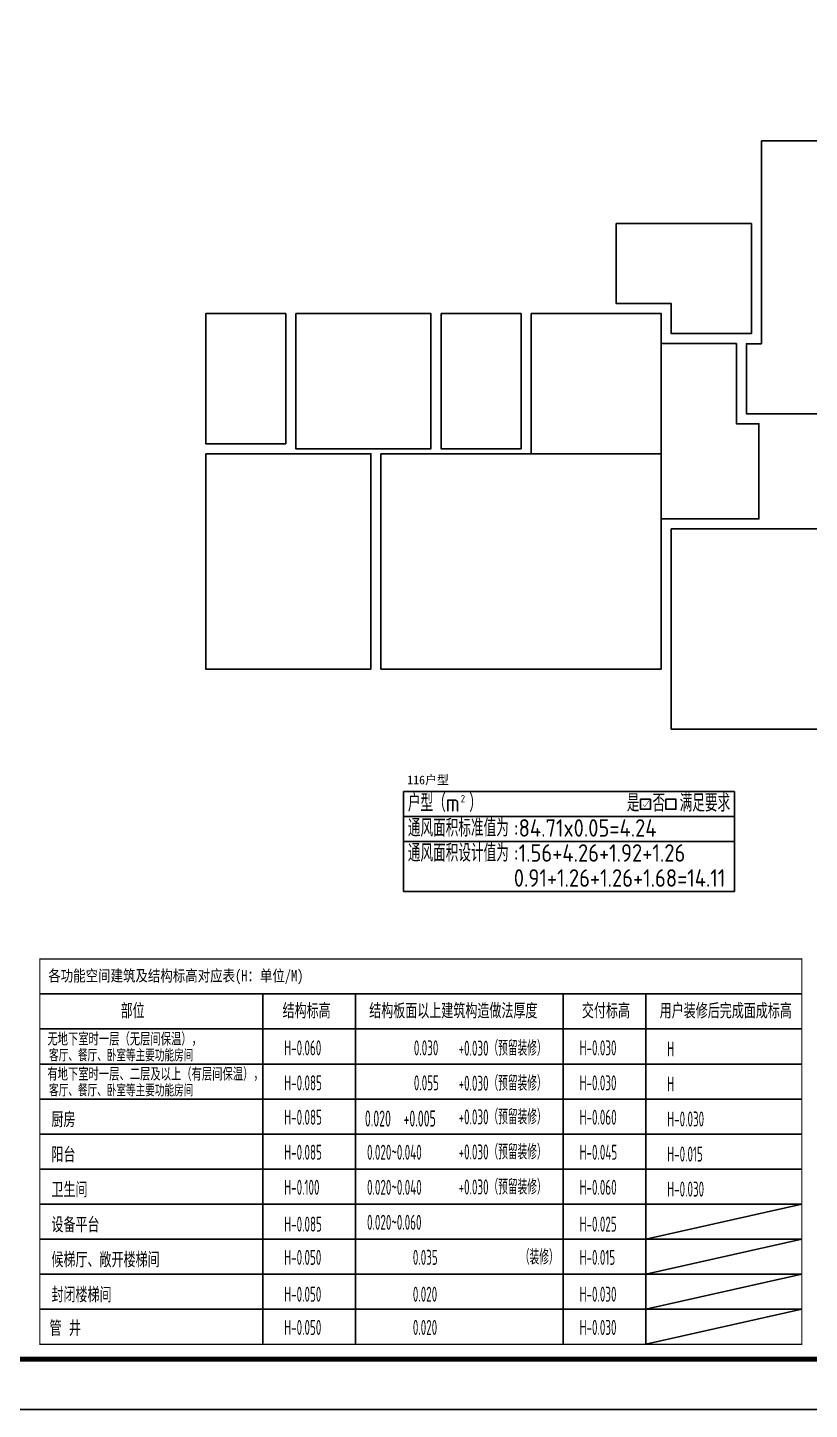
# Model space of a CAD drawing. Extents: x -518115 to 1124316, y -209821 to 1628073.
# Drawn here: x 868230 to 883842, y -206835 to -179229 of the extents above; entities that cross this region are included whole.
import ezdxf

# ---------------------------------------------------------------- set-up
doc = ezdxf.new("R2010")
doc.units = 0
doc.header["$LTSCALE"] = 1000
doc.header["$MEASUREMENT"] = 0
for name, color, linetype in [('AD-INDX', 43, 'Continuous'), ('C-Sheet-图框', 101, 'Continuous'), ('PUB_TEXT', 4, 'Continuous'), ('图框', 140, 'Continuous')]:
    doc.layers.add(name, color=color, linetype=linetype)
doc.layers.add('yichutu', color=7, linetype='Continuous', true_color=0xffffff, plot=False)
doc.layers.add('不打印-标记', color=10, linetype='Continuous', lineweight=9, plot=False)
doc.styles.get("Standard").update_dxf_attribs({"font": 'gbenor.shx', "bigfont": 'gbcbig.shx'})
doc.styles.add('宋体', font='', dxfattribs={"height": 50})
doc.styles.add('房间名称', font='TSSDENG', dxfattribs={"width": 0.8, "bigfont": 'HZTXT'})
doc.styles.add('黑体', font='')
doc.styles.get('宋体').set_extended_font_data('SimSun')
doc.styles.get('黑体').set_extended_font_data('SimHei')

# ---------------------------------------------------------------- blocks, each defined once
blk = doc.blocks.new('yct-841-594-84100-59399.9999999999-100-1000.0')
at = {"layer": 'yichutu', "color": 7, "true_color": 0xffffff}
blk.add_lwpolyline([(0, 0), (0, 59400), (84100, 59400), (84100, 0)], close=True, dxfattribs=at)
blk = doc.blocks.new('A$C78D13F63')
at = {"layer": 'C-Sheet-图框', "color": 0}
for p, q in [((52360, 7300), (67578, 7300)), ((56815, 7300), (56815, 300)), ((58665, 7300), (58665, 300)), ((62812, 7300), (62812, 300)), ((64465, 7300), (64465, 300)), ((52360, 6600), (67578, 6600)), ((52360, 5900), (67578, 5900)), ((52360, 5200), (67578, 5200)), ((52360, 4500), (67578, 4500)), ((52360, 3800), (67578, 3800)), ((52360, 3100), (67578, 3100)), ((52360, 2400), (67578, 2400)), ((52360, 1700), (67578, 1700)), ((52360, 1000), (67578, 1000))]:
    blk.add_line(p, q, dxfattribs=at)
at = {"layer": 'C-Sheet-图框', "color": 0, "const_width": 24}
blk.add_lwpolyline([(52360, 300), (52360, 8000), (67578, 8000), (67578, 300), (52360, 300)], dxfattribs=at)
at = {"layer": 'PUB_TEXT', "color": 251, "true_color": 0x636466}
for p, q in [((64465, 2400), (67578, 3100)), ((67578, 2400), (64465, 1700)), ((67578, 1700), (64465, 1000)), ((64465, 300), (67578, 1000))]:
    blk.add_line(p, q, dxfattribs=at)
at = {"layer": 'PUB_TEXT', "color": 2}
for s, height, style, width, p in [('各功能空间建筑及结构标高对应表(H：单位/M)', 227.85, '宋体', 0.8, (52528, 7551)), ('H-0.060', 300, '房间名称', 0.56, (57240, 6073)), ('H-0.030', 300, '房间名称', 0.56, (63139, 6073)), ('H-0.085', 300, '房间名称', 0.56, (57240, 5373)), ('H-0.030', 300, '房间名称', 0.56, (63139, 5373)), ('H-0.085', 300, '房间名称', 0.56, (57240, 4687)), ('H-0.060', 300, '房间名称', 0.56, (63139, 4687)), ('H-0.085', 300, '房间名称', 0.56, (57240, 3987)), ('H-0.045', 300, '房间名称', 0.56, (63139, 3987)), ('H-0.100', 300, '房间名称', 0.56, (57240, 3287)), ('H-0.060', 300, '房间名称', 0.56, (63139, 3287)), ('H-0.085', 300, '房间名称', 0.56, (57240, 2551)), ('H-0.025', 300, '房间名称', 0.56, (63139, 2551)), ('H-0.050', 300, '房间名称', 0.56, (57240, 1887)), ('H-0.015', 300, '房间名称', 0.56, (63139, 1887)), ('H-0.050', 300, '房间名称', 0.56, (57240, 1151)), ('H-0.030', 300, '房间名称', 0.56, (63139, 1151)), ('H-0.050', 300, '房间名称', 0.56, (57240, 487)), ('H-0.030', 300, '房间名称', 0.56, (63139, 487))]:
    blk.add_text(s, height=height, dxfattribs=dict(at, style=style, width=width)).set_placement(p)
at = {"layer": 'PUB_TEXT', "style": '房间名称'}
for s, height, width, p in [('部位', 300, 0.8, (53972, 6810)), ('结构标高', 300, 0.8, (57207, 6810)), ('结构板面以上建筑构造做法厚度', 300, 0.8, (58938, 6810)), ('交付标高', 300, 0.8, (63186, 6810)), ('用户装修后完成面成标高', 300, 0.8, (64739, 6810)), ('0.030', 300, 0.56, (59829, 6073)), ('客厅、餐厅、卧室等主要功能房间', 240, 0.8, (52544, 5953)), ('0.055', 300, 0.56, (59829, 5373)), ('客厅、餐厅、卧室等主要功能房间', 240, 0.8, (52544, 5253)), ('0.020', 321.4, 0.56, (58851, 4650)), ('厨房', 300, 0.8, (52591, 4637)), ('阳台', 300, 0.8, (52591, 3937)), ('0.020~0.040', 300, 0.56, (58894, 3987)), ('卫生间', 300, 0.8, (52591, 3237)), ('0.020~0.040', 300, 0.56, (58894, 3287)), ('设备平台', 300, 0.8, (52591, 2537)), ('0.020~0.060', 300, 0.56, (58894, 2587)), ('候梯厅、敞开楼梯间', 300, 0.8, (52591, 1837)), ('0.035', 300, 0.56, (59809, 1887)), ('封闭楼梯间', 300, 0.8, (52591, 1137)), ('0.020', 300, 0.56, (59809, 1151)), ('管 井', 300, 0.8, (52553, 469)), ('0.020', 300, 0.56, (59809, 487))]:
    blk.add_text(s, height=height, dxfattribs=dict(at, width=width)).set_placement(p)
at = {"layer": 'PUB_TEXT', "color": 1, "style": '房间名称', "width": 0.8}
for s, p in [('无地下室时一层（无层间保温），', (52510, 6268)), ('有地下室时一层、二层及以上（有层间保温），', (52510, 5568))]:
    blk.add_text(s, height=257.14, dxfattribs=at).set_placement(p)
at = {"layer": 'PUB_TEXT', "color": 251, "true_color": 0x636466, "style": '房间名称', "width": 0.56}
for s, p in [('+0.030（预留装修）', (60723, 6066)), ('+0.030（预留装修）', (60723, 5366)), ('+0.030（预留装修）', (60723, 4693)), ('+0.030（预留装修）', (60723, 3993)), ('+0.030（预留装修）', (60723, 3293)), ('（装修）', (61948, 1893))]:
    blk.add_text(s, height=300, dxfattribs=at).set_placement(p)
at = {"layer": 'PUB_TEXT', "color": 4, "style": '房间名称', "width": 0.56}
for s, p in [('H', (64889, 6051)), ('H', (64889, 5351)), ('H-0.030', (64889, 4651)), ('H-0.015', (64889, 3951)), ('H-0.030', (64889, 3251))]:
    blk.add_text(s, height=300, dxfattribs=at).set_placement(p)
at = {"layer": 'PUB_TEXT', "color": 3, "style": '房间名称', "width": 0.56}
blk.add_text('+0.005', height=321.4, dxfattribs=at).set_placement((59623, 4650))
blk = doc.blocks.new('TK')
at = {"layer": '图框'}
blk.add_lwpolyline([(465375, 548714), (549475, 548714), (549475, 489314), (465375, 489314)], close=True, dxfattribs=at)
blk.add_lwpolyline([(465375, 548714), (549475, 548714), (549475, 489314), (465375, 489314)], close=True, dxfattribs=at)
at = {"layer": '图框', "const_width": 100}
blk.add_lwpolyline([(548475, 490314), (548475, 547714), (467875, 547714), (467875, 490314)], close=True, dxfattribs=at)

msp = doc.modelspace()

# ---------------------------------------------------------------- linework, layer by layer
for p, q in [((875737.7, -194491), (882344.5, -194491)), ((875737.7, -196491), (875737.7, -194491)), ((882344.5, -194491), (882344.5, -196491)), ((875737.7, -194991), (882344.5, -194991)), ((875737.7, -194991), (882344.5, -194991)), ((875737.7, -195491), (882344.5, -195491)), ((875737.7, -196491), (882344.5, -196491))]:
    msp.add_line(p, q)
for points in [[(882885.6, -181493.2), (882885.6, -185543.2), (882585.6, -185543.2), (882585.6, -186943.2), (885785.6, -186943.2), (885786.9, -185543.1), (885485.6, -185543.1), (885485.6, -181493.2)], [(879985.6, -183143.2), (879985.6, -184743.2), (881085.6, -184743.2), (881085.6, -185342.9), (882685.6, -185342.9), (882685.6, -183143.2)], [(873385.6, -184943.2), (871785.6, -184943.2), (871785.6, -187543.2), (873385.6, -187543.2)], [(873585.7, -184943.2), (876285.7, -184943.2), (876285.7, -187643.2), (873585.7, -187643.2)], [(876485.7, -184943.2), (878085.6, -184943.2), (878085.6, -187643.2), (876485.7, -187643.2)], [(878285.6, -184943.2), (880885.6, -184943.2), (880885.6, -187743.2), (878285.6, -187743.2)], [(880885.6, -185542.9), (880885.6, -189043.2), (882835.6, -189043.2), (882835.6, -187143.2), (882385.6, -187143.2), (882385.6, -185542.9)], [(871785.6, -187743.2), (875085.7, -187743.2), (875085.7, -192043.2), (871785.6, -192043.2)], [(875285.6, -187743.2), (880885.6, -187743.2), (880885.6, -192043.2), (875285.6, -192043.2)], [(881085.6, -189243.2), (884085.6, -189243.2), (884085.6, -193243.2), (881085.6, -193243.2)], [(880468.9, -194644.1), (880668.9, -194644.1), (880668.9, -194844.1), (880468.9, -194844.1)], [(880976.9, -194644.1), (881176.9, -194644.1), (881176.9, -194844.1), (880976.9, -194844.1)]]:
    msp.add_lwpolyline(points, close=True)
at = {"color": 6, "const_width": 10}
msp.add_lwpolyline([(880520.9, -194753.1), (880556.9, -194794.1), (880642.9, -194670.1)], dxfattribs=at)

# ---------------------------------------------------------------- block references
at = {"layer": 'yichutu'}
msp.add_blockref('yct-841-594-84100-59399.9999999999-100-1000.0', (813614.1, -206835), dxfattribs=at)

# ---------------------------------------------------------------- texts
at = {"color": 1, "style": '黑体'}
msp.add_text('116户型', height=175, dxfattribs=at).set_placement((875809.7, -194347.2))
at = {"color": 91, "true_color": 0x7df289}
for s, p in [('是', (880196.4, -194893.4)), ('否', (880710.4, -194893.4)), ('满足要求', (881252.4, -194893.4))]:
    msp.add_text(s, height=350, dxfattribs=at).set_placement(p)
at = {"layer": 'AD-INDX', "color": 1}
msp.add_text('2', height=151.2, dxfattribs=at).set_placement((876878, -194708.9))
at = {"layer": '不打印-标记', "color": 1}
for s, p in [('户型（m ）', (875823.8, -194893.4)), ('通风面积标准值为', (875823.8, -195393.4)), (':84.71x0.05=4.24', (877939.3, -195393.4))]:
    msp.add_text(s, height=350, dxfattribs=at).set_placement(p)
at = {"layer": '不打印-标记', "color": 2}
for s, p in [('通风面积设计值为', (875823.8, -195893.4)), (':1.56+4.26+1.92+1.26', (877939.3, -195893.4)), ('0.91+1.26+1.26+1.68=14.11', (877939.3, -196393.4))]:
    msp.add_text(s, height=350, dxfattribs=at).set_placement(p)

# ---------------------------------------------------------------- next in the draw order: block references
msp.add_blockref('A$C78D13F63', (816114.1, -205835))

# ---------------------------------------------------------------- next in the draw order: block references
msp.add_blockref('TK', (348239.1, -696148.7))

doc.saveas('drawing.dxf')
